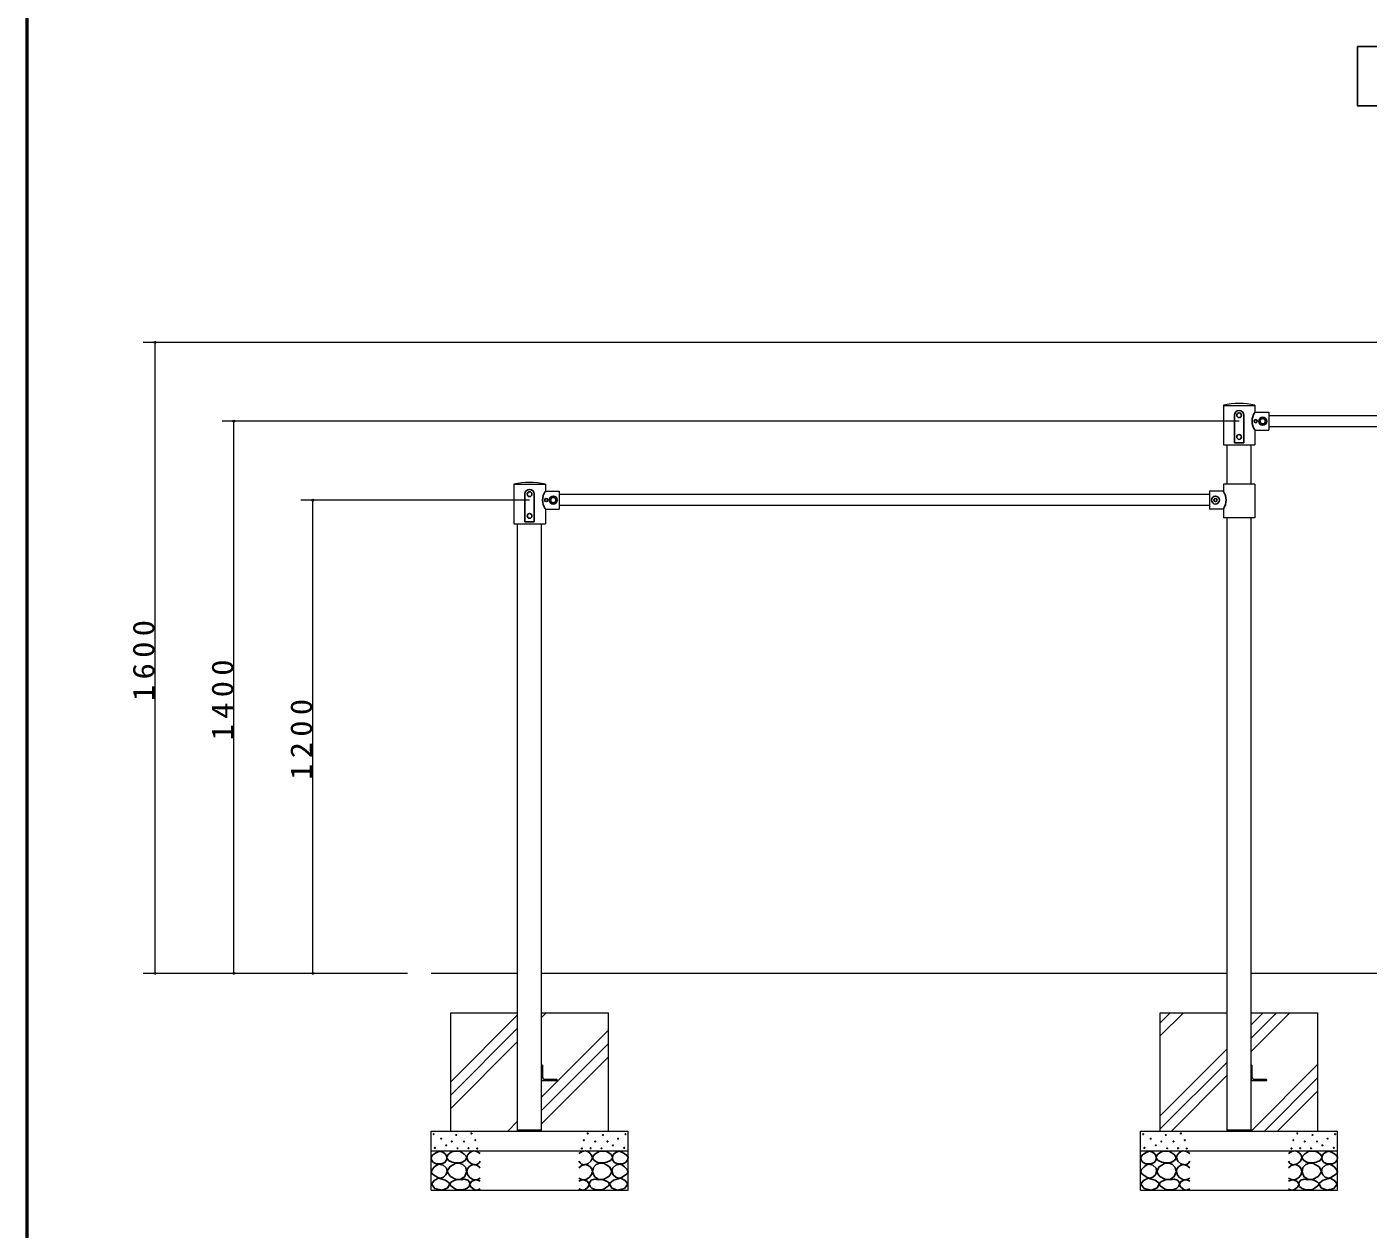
# Model space of a CAD drawing. Units: millimetres at full size. Extents: x -11724 to 41, y -1858 to 8010.
# Drawn here: x -11550 to -8147, y 1881 to 4930 of the extents above; entities that cross this region are included whole.
import ezdxf

# ---------------------------------------------------------------- set-up
doc = ezdxf.new("R2010")
doc.units = ezdxf.units.MM
for name, color, linetype, lineweight in [('A3図枠', 7, 'Continuous', 25), ('線', 7, 'Continuous', 13), ('補助', 2, 'Continuous', 25)]:
    doc.layers.add(name, color=color, linetype=linetype, lineweight=lineweight)
doc.styles.add('ＭＳ ゴシック', font='')
doc.styles.get('ＭＳ ゴシック').set_extended_font_data('MS Gothic')

# ---------------------------------------------------------------- blocks, each defined once
blk = doc.blocks.new('dimension_origin')
at = {"color": 0, "linetype": 'Continuous', "lineweight": -2}
blk.add_circle((0, 0), 1.25, dxfattribs=at)

msp = doc.modelspace()

# ---------------------------------------------------------------- linework, layer by layer
at = {"layer": 'A3図枠', "lineweight": 50}
msp.add_line((-11550, 8010), (-11550, 0), dxfattribs=at)
at = {"layer": '線'}
for p, q in [((-8514.566, 3970.499), (-8514.566, 3870)), ((-8514.566, 3969.976), (-8434.566, 3969.976)), ((-8434.566, 3970.499), (-8434.566, 3953)), ((-8434.566, 3953), (-8399.566, 3953)), ((-8399.566, 3953), (-8399.566, 3907)), ((-6749.566, 3944), (-8399.566, 3944)), ((-6749.566, 3916), (-8399.566, 3916)), ((-8434.566, 3907), (-8399.566, 3907)), ((-8434.566, 3907), (-8434.566, 3870)), ((-8514.566, 3870), (-8434.566, 3870)), ((-8504.816, 3770), (-8504.816, 3870)), ((-8444.316, 3770), (-8444.316, 3870)), ((-10314.566, 3770.499), (-10314.566, 3670)), ((-10314.566, 3769.976), (-10234.566, 3769.976)), ((-10234.566, 3770.499), (-10234.566, 3753)), ((-10234.566, 3753), (-10199.566, 3753)), ((-10199.566, 3753), (-10199.566, 3707)), ((-8549.566, 3744), (-10199.566, 3744)), ((-8549.566, 3753), (-8549.566, 3707)), ((-8514.566, 3753), (-8549.566, 3753)), ((-8434.566, 3770), (-8514.566, 3770)), ((-8514.566, 3770), (-8514.566, 3753)), ((-8434.566, 3770), (-8434.566, 3685)), ((-8549.566, 3716), (-10199.566, 3716)), ((-10234.566, 3707), (-10199.566, 3707)), ((-10234.566, 3707), (-10234.566, 3670)), ((-8514.566, 3707), (-8549.566, 3707)), ((-8514.566, 3707), (-8514.566, 3685)), ((-8434.566, 3685), (-8514.566, 3685)), ((-8504.816, 2130), (-8504.816, 3685)), ((-8444.316, 2130), (-8444.316, 3685)), ((-10314.566, 3670), (-10234.566, 3670)), ((-10304.816, 2130), (-10304.816, 3670)), ((-10244.316, 2130), (-10244.316, 3670)), ((-10304.816, 2530), (-10524.566, 2530)), ((-8504.816, 2530), (-10244.316, 2530)), ((-6704.816, 2530), (-8444.316, 2530)), ((-10474.566, 2430), (-10304.816, 2430)), ((-10474.566, 2130), (-10474.566, 2430)), ((-10244.316, 2430), (-10074.566, 2430)), ((-10074.566, 2130), (-10074.566, 2430)), ((-8674.566, 2430), (-8504.816, 2430)), ((-8674.566, 2130), (-8674.566, 2430)), ((-8444.316, 2430), (-8274.566, 2430)), ((-8274.566, 2130), (-8274.566, 2430)), ((-10243.316, 2298), (-10244.316, 2298)), ((-10244.316, 2298), (-10244.316, 2258)), ((-10241.316, 2265.5), (-10241.316, 2296)), ((-8443.316, 2298), (-8444.316, 2298)), ((-8444.316, 2298), (-8444.316, 2258)), ((-8441.316, 2265.5), (-8441.316, 2296)), ((-10244.316, 2258), (-10204.316, 2258)), ((-10206.316, 2261), (-10236.816, 2261)), ((-10204.316, 2258), (-10204.316, 2259)), ((-8444.316, 2258), (-8404.316, 2258)), ((-8406.316, 2261), (-8436.816, 2261)), ((-8404.316, 2258), (-8404.316, 2259)), ((-10524.566, 1980), (-10524.566, 2130)), ((-10524.566, 2130), (-10024.566, 2130)), ((-10024.566, 1980), (-10024.566, 2130)), ((-8724.566, 1980), (-8724.566, 2130)), ((-8724.566, 2130), (-8224.566, 2130)), ((-8224.566, 1980), (-8224.566, 2130)), ((-10524.566, 2080), (-10024.566, 2080)), ((-8724.566, 2080), (-8224.566, 2080)), ((-10524.566, 1980), (-10024.566, 1980)), ((-8724.566, 1980), (-8224.566, 1980))]:
    msp.add_line(p, q, dxfattribs=at)
at = {"layer": '線', "color": 2, "lineweight": 25}
for p, q in [((-8486.566, 3875), (-8486.566, 3945)), ((-8462.566, 3875), (-8462.566, 3945)), ((-8486.566, 3875), (-8462.566, 3875)), ((-10286.566, 3675), (-10286.566, 3745)), ((-10262.566, 3675), (-10262.566, 3745)), ((-10286.566, 3675), (-10262.566, 3675)), ((-10304.816, 2132), (-10244.316, 2132)), ((-8504.816, 2132), (-8444.316, 2132))]:
    msp.add_line(p, q, dxfattribs=at)
for centre, radius in [((-8474.566, 3945), 6), ((-8432.566, 3930), 4), ((-8414.566, 3930), 10), ((-8414.566, 3930), 6.9), ((-8474.566, 3890), 6), ((-10274.566, 3745), 6), ((-10232.566, 3730), 4), ((-10214.566, 3730), 10), ((-10214.566, 3730), 6.9), ((-8534.566, 3730), 10), ((-8534.566, 3730), 4), ((-10274.566, 3690), 6)]:
    msp.add_circle(centre, radius, dxfattribs=at)
at = {"layer": '線'}
for centre, radius, start, end in [((-8474.566, 3795), 180, 77.16041, 102.83959), ((-10274.566, 3595), 180, 77.16041, 102.83959), ((-10243.316, 2296), 2, 0, 90), ((-8443.316, 2296), 2, 0, 90), ((-10236.816, 2265.5), 4.5, 180, 270), ((-10206.316, 2259), 2, 0, 90), ((-8436.816, 2265.5), 4.5, 180, 270), ((-8406.316, 2259), 2, 0, 90)]:
    msp.add_arc(centre, radius, start, end, dxfattribs=at)
at = {"layer": '線', "color": 2, "lineweight": 25}
for centre, radius, start, end in [((-8474.566, 3945), 12, 0, 180), ((-8401.716, 3930), 39.794, 146.42046, 213.57954), ((-10274.566, 3745), 12, 0, 180), ((-10201.716, 3730), 39.794, 146.42046, 213.57954), ((-8547.417, 3730), 39.794, 326.42046, 33.57954)]:
    msp.add_arc(centre, radius, start, end, dxfattribs=at)
at = {"layer": '補助', "lineweight": 13}
for p, q in [((-6674.566, 4130), (-11254.566, 4130)), ((-11224.566, 2530), (-11224.566, 4130)), ((-8474.566, 3930), (-11054.566, 3930)), ((-11024.566, 2530), (-11024.566, 3930)), ((-10274.566, 3730), (-10854.566, 3730)), ((-10824.566, 2530), (-10824.566, 3730)), ((-10584.566, 2530), (-11254.566, 2530)), ((-10584.566, 2530), (-11054.566, 2530)), ((-10584.566, 2530), (-10854.566, 2530)), ((-10474.566, 2254.947), (-10304.816, 2424.697)), ((-10244.316, 2417.845), (-10232.161, 2430)), ((-8674.566, 2371.149), (-8615.715, 2430)), ((-8674.566, 2404.825), (-8649.391, 2430)), ((-8444.316, 2331.991), (-8346.307, 2430)), ((-8444.316, 2365.667), (-8379.983, 2430)), ((-8444.316, 2399.343), (-8413.659, 2430)), ((-10474.566, 2221.271), (-10304.816, 2391.021)), ((-10244.316, 2215.789), (-10074.566, 2385.539)), ((-10474.566, 2187.595), (-10304.816, 2357.345)), ((-10244.316, 2182.113), (-10074.566, 2351.863)), ((-10244.316, 2148.437), (-10074.566, 2318.187)), ((-8674.566, 2169.093), (-8504.816, 2338.843)), ((-8674.566, 2135.417), (-8504.816, 2305.167)), ((-8444.252, 2130), (-8274.566, 2299.685)), ((-8646.307, 2130), (-8504.816, 2271.491)), ((-8410.576, 2130), (-8274.566, 2266.009)), ((-8376.9, 2130), (-8274.566, 2232.333)), ((-10330.105, 2130), (-10304.816, 2155.289))]:
    msp.add_line(p, q, dxfattribs=at)
at = {"layer": '補助'}
for points in [[(-8174.566, 4880), (-8174.566, 4730), (-6974.566, 4730), (-6974.566, 4880)], [(-10502.118, 2079.402), (-10508.58, 2076.862), (-10514.792, 2073.382), (-10520.65, 2069.344), (-10524.297, 2063.877), (-10523.285, 2056.294), (-10518.277, 2049.935), (-10511.411, 2047.345), (-10503.702, 2047.084), (-10496.09, 2047.688), (-10489.76, 2050.252), (-10486.008, 2055.538), (-10484.691, 2061.976), (-10485.539, 2067.181), (-10488.493, 2072.115), (-10494.653, 2076.942)], [(-10462.694, 2079.493), (-10467.598, 2078.876), (-10473.235, 2076.79), (-10481.206, 2071.002), (-10484.858, 2064.086), (-10483.984, 2060.124), (-10480.263, 2055.707), (-10470.772, 2050.934), (-10460.802, 2049.49), (-10453.451, 2049.318), (-10445.935, 2050.842), (-10438.337, 2055.456), (-10434.583, 2061.653), (-10435.552, 2066.306), (-10440.259, 2071.654), (-10450.927, 2077.861)], [(-10086.439, 2079.493), (-10081.535, 2078.876), (-10075.898, 2076.79), (-10067.926, 2071.002), (-10064.275, 2064.086), (-10065.149, 2060.124), (-10068.87, 2055.707), (-10078.361, 2050.934), (-10088.331, 2049.49), (-10095.681, 2049.318), (-10103.197, 2050.842), (-10110.796, 2055.456), (-10114.55, 2061.653), (-10113.581, 2066.306), (-10108.874, 2071.654), (-10098.205, 2077.861)], [(-10047.015, 2079.402), (-10040.553, 2076.862), (-10034.341, 2073.382), (-10028.483, 2069.344), (-10024.836, 2063.877), (-10025.848, 2056.294), (-10030.855, 2049.935), (-10037.721, 2047.345), (-10045.431, 2047.084), (-10053.043, 2047.688), (-10059.372, 2050.252), (-10063.125, 2055.538), (-10064.442, 2061.976), (-10063.593, 2067.181), (-10060.639, 2072.115), (-10054.48, 2076.942)], [(-8702.118, 2079.402), (-8708.58, 2076.862), (-8714.792, 2073.382), (-8720.65, 2069.344), (-8724.297, 2063.877), (-8723.285, 2056.294), (-8718.277, 2049.935), (-8711.411, 2047.345), (-8703.702, 2047.084), (-8696.09, 2047.688), (-8689.76, 2050.252), (-8686.008, 2055.538), (-8684.691, 2061.976), (-8685.539, 2067.181), (-8688.493, 2072.115), (-8694.653, 2076.942)], [(-8662.694, 2079.493), (-8667.598, 2078.876), (-8673.235, 2076.79), (-8681.206, 2071.002), (-8684.858, 2064.086), (-8683.984, 2060.124), (-8680.263, 2055.707), (-8670.772, 2050.934), (-8660.802, 2049.49), (-8653.451, 2049.318), (-8645.935, 2050.842), (-8638.337, 2055.456), (-8634.583, 2061.653), (-8635.552, 2066.306), (-8640.259, 2071.654), (-8650.927, 2077.861)], [(-8286.439, 2079.493), (-8281.535, 2078.876), (-8275.898, 2076.79), (-8267.926, 2071.002), (-8264.275, 2064.086), (-8265.149, 2060.124), (-8268.87, 2055.707), (-8278.361, 2050.934), (-8288.331, 2049.49), (-8295.681, 2049.318), (-8303.197, 2050.842), (-8310.796, 2055.456), (-8314.55, 2061.653), (-8313.581, 2066.306), (-8308.874, 2071.654), (-8298.205, 2077.861)], [(-8247.015, 2079.402), (-8240.553, 2076.862), (-8234.341, 2073.382), (-8228.483, 2069.344), (-8224.836, 2063.877), (-8225.848, 2056.294), (-8230.855, 2049.935), (-8237.721, 2047.345), (-8245.431, 2047.084), (-8253.043, 2047.688), (-8259.372, 2050.252), (-8263.125, 2055.538), (-8264.442, 2061.976), (-8263.593, 2067.181), (-8260.639, 2072.115), (-8254.48, 2076.942)], [(-10504.652, 2046.45), (-10509.981, 2043.657), (-10515.425, 2039.479), (-10521.874, 2032.659), (-10524.297, 2025.855), (-10520.669, 2021.027), (-10514.158, 2016.666), (-10507.521, 2012.379), (-10500.851, 2010.329), (-10493.206, 2012.776), (-10486.909, 2019.201), (-10483.803, 2027.478), (-10485.325, 2035.994), (-10493.483, 2043.245)], [(-10475.398, 2015.163), (-10462.809, 2008.307), (-10449.449, 2007.324), (-10439.165, 2014.778), (-10434.313, 2026.515), (-10436.593, 2037.293), (-10443.503, 2045.436), (-10452.328, 2048.869), (-10463.504, 2047.598), (-10477.259, 2039.543), (-10483.236, 2028.678), (-10480.6, 2021.484)], [(-10073.735, 2015.163), (-10086.324, 2008.307), (-10099.684, 2007.324), (-10109.967, 2014.778), (-10114.82, 2026.515), (-10112.539, 2037.293), (-10105.63, 2045.436), (-10096.805, 2048.869), (-10085.628, 2047.598), (-10071.874, 2039.543), (-10065.897, 2028.678), (-10068.532, 2021.484)], [(-10044.48, 2046.45), (-10039.151, 2043.657), (-10033.708, 2039.479), (-10027.259, 2032.659), (-10024.836, 2025.855), (-10028.463, 2021.027), (-10034.975, 2016.666), (-10041.612, 2012.379), (-10048.282, 2010.329), (-10055.927, 2012.776), (-10062.224, 2019.201), (-10065.33, 2027.478), (-10063.808, 2035.994), (-10055.65, 2043.245)], [(-8704.652, 2046.45), (-8709.981, 2043.657), (-8715.425, 2039.479), (-8721.874, 2032.659), (-8724.297, 2025.855), (-8720.669, 2021.027), (-8714.158, 2016.666), (-8707.521, 2012.379), (-8700.851, 2010.329), (-8693.206, 2012.776), (-8686.909, 2019.201), (-8683.803, 2027.478), (-8685.325, 2035.994), (-8693.483, 2043.245)], [(-8675.398, 2015.163), (-8662.809, 2008.307), (-8649.449, 2007.324), (-8639.165, 2014.778), (-8634.313, 2026.515), (-8636.593, 2037.293), (-8643.503, 2045.436), (-8652.328, 2048.869), (-8663.504, 2047.598), (-8677.259, 2039.543), (-8683.236, 2028.678), (-8680.6, 2021.484)], [(-8273.735, 2015.163), (-8286.324, 2008.307), (-8299.684, 2007.324), (-8309.967, 2014.778), (-8314.82, 2026.515), (-8312.539, 2037.293), (-8305.63, 2045.436), (-8296.805, 2048.869), (-8285.628, 2047.598), (-8271.874, 2039.543), (-8265.897, 2028.678), (-8268.532, 2021.484)], [(-8244.48, 2046.45), (-8239.151, 2043.657), (-8233.708, 2039.479), (-8227.259, 2032.659), (-8224.836, 2025.855), (-8228.463, 2021.027), (-8234.975, 2016.666), (-8241.612, 2012.379), (-8248.282, 2010.329), (-8255.927, 2012.776), (-8262.224, 2019.201), (-8265.33, 2027.478), (-8263.808, 2035.994), (-8255.65, 2043.245)], [(-10505.472, 2010.517), (-10516.791, 2004.498), (-10523.602, 1995.683), (-10515.116, 1984.413), (-10496.681, 1980.299), (-10482.327, 1986.41), (-10476.902, 1996.782), (-10487.683, 2005.89)], [(-10448.368, 2006.373), (-10455.903, 2006.999), (-10464.045, 2005.562), (-10472.973, 2001.504), (-10477.29, 1996.102), (-10474.603, 1991.419), (-10468.64, 1986.912), (-10462.162, 1983.068), (-10454.855, 1980.695), (-10443.006, 1980.928), (-10432.691, 1985.02), (-10427.987, 1989.827), (-10425.934, 1995.561), (-10426.993, 2000.709), (-10431.069, 2005.292), (-10439.468, 2007.832)], [(-10100.765, 2006.373), (-10093.23, 2006.999), (-10085.088, 2005.562), (-10076.16, 2001.504), (-10071.843, 1996.102), (-10074.53, 1991.419), (-10080.492, 1986.912), (-10086.971, 1983.068), (-10094.278, 1980.695), (-10106.126, 1980.928), (-10116.442, 1985.02), (-10121.145, 1989.827), (-10123.199, 1995.561), (-10122.14, 2000.709), (-10118.064, 2005.292), (-10109.665, 2007.832)], [(-10043.661, 2010.517), (-10032.342, 2004.498), (-10025.531, 1995.683), (-10034.017, 1984.413), (-10052.452, 1980.299), (-10066.806, 1986.41), (-10072.231, 1996.782), (-10061.449, 2005.89)], [(-8705.472, 2010.517), (-8716.791, 2004.498), (-8723.602, 1995.683), (-8715.116, 1984.413), (-8696.681, 1980.299), (-8682.327, 1986.41), (-8676.902, 1996.782), (-8687.683, 2005.89)], [(-8648.368, 2006.373), (-8655.903, 2006.999), (-8664.045, 2005.562), (-8672.973, 2001.504), (-8677.29, 1996.102), (-8674.603, 1991.419), (-8668.64, 1986.912), (-8662.162, 1983.068), (-8654.855, 1980.695), (-8643.006, 1980.928), (-8632.691, 1985.02), (-8627.987, 1989.827), (-8625.934, 1995.561), (-8626.993, 2000.709), (-8631.069, 2005.292), (-8639.468, 2007.832)], [(-8300.765, 2006.373), (-8293.23, 2006.999), (-8285.088, 2005.562), (-8276.16, 2001.504), (-8271.843, 1996.102), (-8274.53, 1991.419), (-8280.492, 1986.912), (-8286.971, 1983.068), (-8294.278, 1980.695), (-8306.126, 1980.928), (-8316.442, 1985.02), (-8321.145, 1989.827), (-8323.199, 1995.561), (-8322.14, 2000.709), (-8318.064, 2005.292), (-8309.665, 2007.832)], [(-8243.661, 2010.517), (-8232.342, 2004.498), (-8225.531, 1995.683), (-8234.017, 1984.413), (-8252.452, 1980.299), (-8266.806, 1986.41), (-8272.231, 1996.782), (-8261.449, 2005.89)]]:
    msp.add_lwpolyline(points, close=True, dxfattribs=at)
for points in [[(-10399.566, 2073.299), (-10407.994, 2078.154), (-10416.676, 2079.636), (-10422.296, 2077.948), (-10427.449, 2074.249), (-10431.921, 2068.941), (-10433.786, 2062.209), (-10430.118, 2053.439), (-10422.063, 2047), (-10413.764, 2044.621), (-10406.537, 2045.733), (-10402.487, 2049.109), (-10399.566, 2053.654)], [(-10149.566, 2073.299), (-10141.139, 2078.154), (-10132.456, 2079.636), (-10126.837, 2077.948), (-10121.684, 2074.249), (-10117.212, 2068.941), (-10115.346, 2062.209), (-10119.015, 2053.439), (-10127.07, 2047), (-10135.369, 2044.621), (-10142.596, 2045.733), (-10146.646, 2049.109), (-10149.566, 2053.654)], [(-8599.566, 2073.299), (-8607.994, 2078.154), (-8616.676, 2079.636), (-8622.296, 2077.948), (-8627.449, 2074.249), (-8631.921, 2068.941), (-8633.786, 2062.209), (-8630.118, 2053.439), (-8622.063, 2047), (-8613.764, 2044.621), (-8606.537, 2045.733), (-8602.487, 2049.109), (-8599.566, 2053.654)], [(-8349.566, 2073.299), (-8341.139, 2078.154), (-8332.456, 2079.636), (-8326.837, 2077.948), (-8321.684, 2074.249), (-8317.212, 2068.941), (-8315.346, 2062.209), (-8319.015, 2053.439), (-8327.07, 2047), (-8335.369, 2044.621), (-8342.596, 2045.733), (-8346.646, 2049.109), (-8349.566, 2053.654)], [(-10399.883, 2037.178), (-10407.024, 2042.64), (-10415.092, 2045.099), (-10421.797, 2043.875), (-10427.766, 2040.03), (-10432.159, 2034.248), (-10433.786, 2027.039), (-10431.122, 2018.431), (-10424.914, 2011.513), (-10417.275, 2007.642), (-10409.706, 2006.761), (-10404.552, 2008.2), (-10399.883, 2010.88)], [(-10149.25, 2037.178), (-10142.109, 2042.64), (-10134.041, 2045.099), (-10127.336, 2043.875), (-10121.367, 2040.03), (-10116.974, 2034.248), (-10115.346, 2027.039), (-10118.011, 2018.431), (-10124.218, 2011.513), (-10131.858, 2007.642), (-10139.427, 2006.761), (-10144.581, 2008.2), (-10149.25, 2010.88)], [(-8599.883, 2037.178), (-8607.024, 2042.64), (-8615.092, 2045.099), (-8621.797, 2043.875), (-8627.766, 2040.03), (-8632.159, 2034.248), (-8633.786, 2027.039), (-8631.122, 2018.431), (-8624.914, 2011.513), (-8617.275, 2007.642), (-8609.706, 2006.761), (-8604.552, 2008.2), (-8599.883, 2010.88)], [(-8349.25, 2037.178), (-8342.109, 2042.64), (-8334.041, 2045.099), (-8327.336, 2043.875), (-8321.367, 2040.03), (-8316.974, 2034.248), (-8315.346, 2027.039), (-8318.011, 2018.431), (-8324.218, 2011.513), (-8331.858, 2007.642), (-8339.427, 2006.761), (-8344.581, 2008.2), (-8349.25, 2010.88)], [(-10399.566, 2002.642), (-10405.584, 2005.96), (-10412.874, 2006.761), (-10421.59, 2002.427), (-10425.865, 1995.671), (-10425.252, 1992.001), (-10422.38, 1987.75), (-10415.217, 1982.278), (-10407.804, 1980.462), (-10403.508, 1981.514), (-10399.566, 1983.631)], [(-10149.566, 2002.642), (-10143.548, 2005.96), (-10136.259, 2006.761), (-10127.542, 2002.427), (-10123.268, 1995.671), (-10123.88, 1992.001), (-10126.753, 1987.75), (-10133.916, 1982.278), (-10141.328, 1980.462), (-10145.625, 1981.514), (-10149.566, 1983.631)], [(-8599.566, 2002.642), (-8605.584, 2005.96), (-8612.874, 2006.761), (-8621.59, 2002.427), (-8625.865, 1995.671), (-8625.252, 1992.001), (-8622.38, 1987.75), (-8615.217, 1982.278), (-8607.804, 1980.462), (-8603.508, 1981.514), (-8599.566, 1983.631)], [(-8349.566, 2002.642), (-8343.548, 2005.96), (-8336.259, 2006.761), (-8327.542, 2002.427), (-8323.268, 1995.671), (-8323.88, 1992.001), (-8326.753, 1987.75), (-8333.916, 1982.278), (-8341.328, 1980.462), (-8345.625, 1981.514), (-8349.566, 1983.631)]]:
    msp.add_lwpolyline(points, dxfattribs=at)
for centre in [(-10517.96, 2122.177), (-10498.949, 2110.77), (-10460.611, 2119.959), (-10422.149, 2124.091), (-10126.983, 2124.091), (-10088.522, 2119.959), (-10050.183, 2110.77), (-10031.173, 2122.177), (-8717.96, 2122.177), (-8698.949, 2110.77), (-8660.611, 2119.959), (-8622.149, 2124.091), (-8326.983, 2124.091), (-8288.522, 2119.959), (-8250.183, 2110.77), (-8231.173, 2122.177), (-10514.792, 2087.323), (-10485.959, 2093.977), (-10472.017, 2103.483), (-10457.125, 2086.373), (-10441.07, 2103.549), (-10429.447, 2086.521), (-10412.149, 2107.063), (-10407.283, 2085.98), (-10141.85, 2085.98), (-10136.984, 2107.063), (-10119.685, 2086.521), (-10108.062, 2103.549), (-10092.008, 2086.373), (-10077.116, 2103.483), (-10063.174, 2093.977), (-10034.341, 2087.323), (-8714.792, 2087.323), (-8685.959, 2093.977), (-8672.017, 2103.483), (-8657.125, 2086.373), (-8641.07, 2103.549), (-8629.447, 2086.521), (-8612.149, 2107.063), (-8607.283, 2085.98), (-8341.85, 2085.98), (-8336.984, 2107.063), (-8319.685, 2086.521), (-8308.062, 2103.549), (-8292.008, 2086.373), (-8277.116, 2103.483), (-8263.174, 2093.977), (-8234.341, 2087.323)]:
    msp.add_circle(centre, 1, dxfattribs=at)

# ---------------------------------------------------------------- block references
at = {"layer": '補助', "lineweight": 13, "xscale": 2, "yscale": 2}
for p, rotation in [((-11224.566, 4130), 270), ((-11024.566, 3930), 270), ((-10824.566, 3730), 270), ((-11224.566, 2530), 90), ((-11024.566, 2530), 90), ((-10824.566, 2530), 90)]:
    msp.add_blockref('dimension_origin', p, dxfattribs=dict(at, rotation=rotation))

# ---------------------------------------------------------------- texts
at = {"layer": '補助', "char_height": 54.99, "attachment_point": 8, "rotation": 90, "style": 'ＭＳ ゴシック'}
for s, insert in [('\\T1.33;\\W1.1;1600', (-11225.566, 3330)), ('\\T1.33;\\W1.1;1400', (-11025.566, 3230)), ('\\T1.33;\\W1.1;1200', (-10825.566, 3130))]:
    msp.add_mtext(s, dxfattribs=dict(at, insert=insert))

doc.saveas('drawing.dxf')
